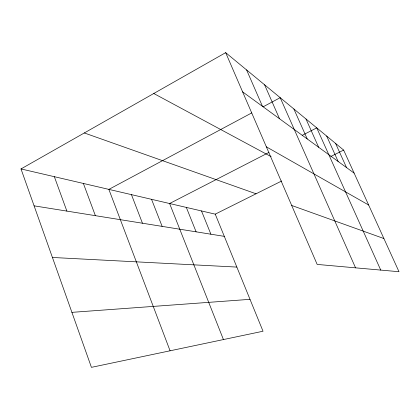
<?xml version="1.0" encoding="UTF-8"?>
<svg xmlns="http://www.w3.org/2000/svg" width="420" height="420" viewBox="0 0 420 420"><rect width="100%" height="100%" fill="white"/><g stroke="black" fill="none" stroke-linecap="round" stroke-linejoin="round"><path stroke-width="0.63" d="M21 168.929L215.24 214.148L263.025 331.233L91.429 367.348L21 168.929L225.671 52.652L343.639 150.082L399 271.719L317.163 264.416L225.671 52.652M251.769 112.896L108.869 189.383L170.074 350.794M263.141 106.806L280.193 97.681L355.556 267.839M268.979 152.428L169.601 203.522L223.435 339.565M302.19 135.356L316.748 127.869L380.746 270.092M215.24 214.148L281.715 180.978M330.792 156.487L343.639 150.082M71.904 312.354L250.005 299.339M52.427 257.465L236.843 267.083M34.099 205.837L224.306 236.355M84.32 132.956L256.053 193.783M291.695 205.464L383.896 238.539M153.773 93.502L271.126 156.655M266.364 146.827L368.644 205.018M242.608 91.854L354.123 173.114M335.585 143.43L346.547 167.596M326.671 136.064L338.153 161.48M305.975 118.976L318.649 147.263M293.879 108.985L307.23 138.941M264.579 84.782L279.515 118.745M246.598 69.935L262.474 106.328M201.484 210.945L210.893 234.203M186.344 207.422L196.119 231.835M151.552 199.322L162.131 226.38M131.439 194.639L142.453 223.225M83.38 183.451L95.371 215.67M54.353 176.694L66.88 211.097"/></g></svg>
